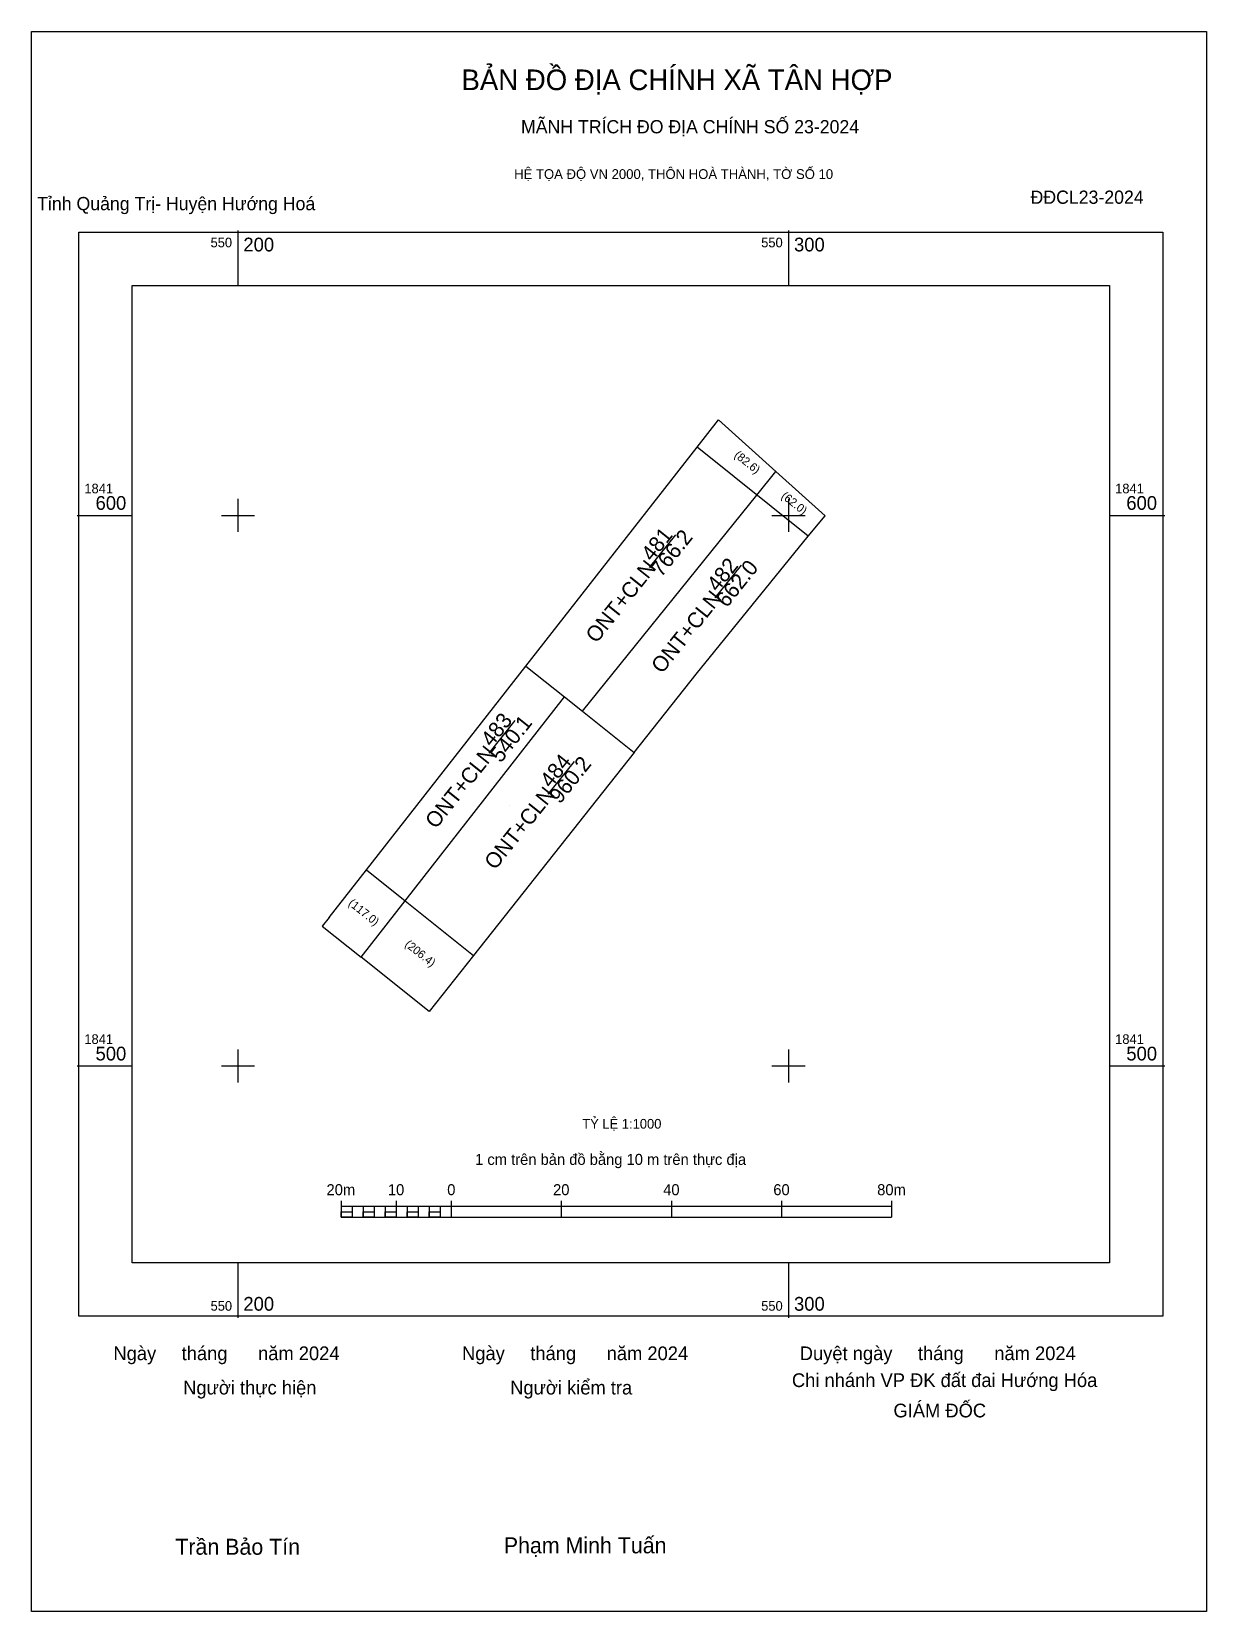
# Model space of a CAD drawing. Extents: x 550189 to 550403, y 1841428 to 1841715.
import ezdxf

# ---------------------------------------------------------------- set-up
doc = ezdxf.new("R2010")
doc.units = 0
for name, color, linetype in [('Level 10', 7, 'Continuous'), ('Level 13', 7, 'Continuous'), ('Level 15', 7, 'Continuous'), ('Level 23', 7, 'Continuous'), ('Level 27', 7, 'Continuous'), ('Level 50', 7, 'Continuous'), ('Level 59', 7, 'Continuous'), ('Level 6', 7, 'Continuous'), ('Level 62', 7, 'Continuous'), ('Level 63', 7, 'Continuous'), ('Level 9', 7, 'Continuous')]:
    doc.layers.add(name, color=color, linetype=linetype)

msp = doc.modelspace()

# ---------------------------------------------------------------- linework, layer by layer
at = {"layer": 'Level 10'}
for points in [[(550279.19, 1841600.18), (550310.29, 1841639.95), (550314.18, 1841644.92)], [(550289.48, 1841591.97), (550321.15, 1841631.23), (550324.61, 1841635.52)], [(550298.86, 1841584.49), (550310.11, 1841598.71), (550330.48, 1841623.74), (550333.53, 1841627.49)], [(550243.45, 1841554.49), (550250.23, 1841563.16), (550279.19, 1841600.18)], [(550279.19, 1841600.18), (550286.22, 1841594.57)], [(550243.45, 1841554.49), (550242.22, 1841552.92), (550249.26, 1841547.31)]]:
    msp.add_lwpolyline(points, dxfattribs=at)
msp.add_lwpolyline([(550249.26, 1841547.31), (550257.27, 1841557.55), (550286.22, 1841594.57), (550289.48, 1841591.97), (550298.86, 1841584.49), (550269.71, 1841547.62), (550261.64, 1841537.43)], close=True, dxfattribs=at)
at = {"layer": 'Level 13'}
for p, q in [((550301.67, 1841618.07), (550306.42, 1841624.01)), ((550313.58, 1841612.54), (550318.33, 1841618.48)), ((550272.52, 1841584.36), (550277.27, 1841590.3)), ((550283.27, 1841576.9), (550288.02, 1841582.84)), ((550283.27, 1841576.9), (550288.02, 1841582.84))]:
    msp.add_line(p, q, dxfattribs=at)
at = {"layer": 'Level 15'}
msp.add_lwpolyline([(550189.43, 1841715.41), (550402.78, 1841715.41), (550402.78, 1841428.49), (550189.43, 1841428.49)], close=True, dxfattribs=at)
at = {"layer": 'Level 23'}
msp.add_lwpolyline([(550314.18, 1841644.92), (550324.61, 1841635.52), (550333.53, 1841627.49)], dxfattribs=at)
at = {"layer": 'Level 27'}
for p, q in [((550286.22, 1841594.57), (550286.21, 1841594.57)), ((550289.48, 1841591.97), (550289.49, 1841591.98)), ((550298.86, 1841584.49), (550298.87, 1841584.49)), ((550276.15, 1841574.86), (550276.14, 1841574.86)), ((550261.64, 1841537.43), (550261.65, 1841537.42))]:
    msp.add_line(p, q, dxfattribs=at)
at = {"layer": 'Level 50'}
msp.add_lwpolyline([(550250.23, 1841563.16), (550257.27, 1841557.55), (550269.71, 1841547.62)], dxfattribs=at)
at = {"layer": 'Level 59'}
msp.add_lwpolyline([(550330.48, 1841623.74), (550310.29, 1841639.95)], dxfattribs=at)
at = {"layer": 'Level 62'}
msp.add_lwpolyline([(550207.7, 1841669.29), (550385.21, 1841669.29), (550385.21, 1841491.78), (550207.7, 1841491.78)], close=True, dxfattribs=at)
at = {"layer": 'Level 63'}
for p, q in [((550226.89, 1841679.29), (550226.89, 1841669.29)), ((550326.89, 1841679.29), (550326.89, 1841669.29)), ((550226.89, 1841630.55), (550226.89, 1841624.55)), ((550326.89, 1841630.55), (550326.89, 1841624.55)), ((550197.7, 1841627.55), (550207.7, 1841627.55)), ((550223.89, 1841627.55), (550229.89, 1841627.55)), ((550323.89, 1841627.55), (550329.89, 1841627.55)), ((550385.21, 1841627.55), (550395.21, 1841627.55)), ((550226.89, 1841530.55), (550226.89, 1841524.55)), ((550326.89, 1841530.55), (550326.89, 1841524.55)), ((550197.7, 1841527.55), (550207.7, 1841527.55)), ((550223.89, 1841527.55), (550229.89, 1841527.55)), ((550323.89, 1841527.55), (550329.89, 1841527.55)), ((550385.21, 1841527.55), (550395.21, 1841527.55)), ((550245.62, 1841503.08), (550245.62, 1841500.08)), ((550245.62, 1841502.08), (550345.62, 1841502.08)), ((550247.62, 1841502.08), (550247.62, 1841500.08)), ((550249.62, 1841502.08), (550249.62, 1841500.08)), ((550251.62, 1841502.08), (550251.62, 1841500.08)), ((550253.62, 1841502.08), (550253.62, 1841500.08)), ((550255.62, 1841503.08), (550255.62, 1841500.08)), ((550255.62, 1841502.08), (550255.62, 1841500.08)), ((550257.62, 1841502.08), (550257.62, 1841500.08)), ((550259.62, 1841502.08), (550259.62, 1841500.08)), ((550261.62, 1841502.08), (550261.62, 1841500.08)), ((550263.62, 1841502.08), (550263.62, 1841500.08)), ((550265.62, 1841503.08), (550265.62, 1841500.08)), ((550265.62, 1841502.08), (550265.62, 1841500.08)), ((550285.62, 1841503.08), (550285.62, 1841500.08)), ((550305.62, 1841503.08), (550305.62, 1841500.08)), ((550325.62, 1841503.08), (550325.62, 1841500.08)), ((550345.62, 1841503.08), (550345.62, 1841500.08)), ((550245.62, 1841500.08), (550345.62, 1841500.08)), ((550226.89, 1841491.78), (550226.89, 1841481.78)), ((550326.89, 1841491.78), (550326.89, 1841481.78))]:
    msp.add_line(p, q, dxfattribs=at)
for points in [[(550198.01, 1841678.98), (550394.9, 1841678.98), (550394.9, 1841482.1), (550198.01, 1841482.1)], [(550245.62, 1841501.08), (550247.62, 1841501.08), (550247.62, 1841500.08), (550245.62, 1841500.08)], [(550245.62, 1841501.08), (550247.62, 1841501.08), (550247.62, 1841500.08), (550245.62, 1841500.08)], [(550249.62, 1841501.08), (550251.62, 1841501.08), (550251.62, 1841500.08), (550249.62, 1841500.08)], [(550253.62, 1841501.08), (550255.62, 1841501.08), (550255.62, 1841500.08), (550253.62, 1841500.08)], [(550257.62, 1841501.08), (550259.62, 1841501.08), (550259.62, 1841500.08), (550257.62, 1841500.08)], [(550261.62, 1841501.08), (550263.62, 1841501.08), (550263.62, 1841500.08), (550261.62, 1841500.08)]]:
    msp.add_lwpolyline(points, close=True, dxfattribs=at)

# ---------------------------------------------------------------- texts
at = {"layer": 'Level 13'}
for s, p in [('481', (550302.1, 1841619.01)), ('766.2', (550303.78, 1841616.17)), ('ONT+CLN', (550292, 1841604.17)), ('482', (550314.01, 1841613.48)), ('662.0', (550315.69, 1841610.64)), ('ONT+CLN', (550303.91, 1841598.64)), ('483', (550272.97, 1841585.34)), ('540.1', (550274.63, 1841582.46)), ('ONT+CLN', (550262.85, 1841570.46)), ('484', (550283.71, 1841577.86)), ('484', (550283.71, 1841577.86)), ('960.2', (550285.38, 1841575)), ('960.2', (550285.38, 1841575)), ('ONT+CLN', (550273.6, 1841563)), ('ONT+CLN', (550273.6, 1841563))]:
    msp.add_text(s, height=2.812, rotation=51.3618, dxfattribs=at).set_placement(p)
at = {"layer": 'Level 50'}
for s, p in [('(82.6)', (550316.9, 1841638.26)), ('(62.0)', (550325.44, 1841630.83)), ('(117.0)', (550246.83, 1841556.88)), ('(206.4)', (550257.08, 1841549.41))]:
    msp.add_text(s, height=1.5, rotation=321.487, dxfattribs=at).set_placement(p)
at = {"layer": 'Level 6'}
msp.add_text('TỶ LỆ 1:1000', height=1.7579, dxfattribs=at).set_placement((550289.43, 1841516.17))
at = {"layer": 'Level 63'}
for s, height, p in [('BẢN ĐỒ ĐỊA CHÍNH XÃ TÂN HỢP', 3.7437, (550267.5, 1841704.78)), ('MÃNH TRÍCH ĐO ĐỊA CHÍNH SỐ 23-2024', 2.4022, (550278.31, 1841696.93)), ('HỆ TỌA ĐỘ VN 2000, THÔN HOÀ THÀNH, TỜ SỐ 10', 1.7782, (550277.06, 1841688.64)), ('550', 1.75, (550221.93, 1841676.23)), ('200', 2.5, (550227.89, 1841675.48)), ('550', 1.75, (550321.93, 1841676.23)), ('300', 2.5, (550327.89, 1841675.48)), ('1841', 1.75, (550199.01, 1841631.55)), ('1841', 1.75, (550386.21, 1841631.55)), ('600', 2.5, (550201.04, 1841628.55)), ('600', 2.5, (550388.24, 1841628.55)), ('1841', 1.75, (550199.01, 1841531.55)), ('1841', 1.75, (550386.21, 1841531.55)), ('500', 2.5, (550201.04, 1841528.55)), ('500', 2.5, (550388.24, 1841528.55)), ('1 cm trên bản đồ bằng 10 m trên thực địa', 2, (550269.97, 1841509.58)), ('20m', 2, (550242.99, 1841504.08)), ('10', 2, (550254.13, 1841504.08)), ('0', 2, (550264.91, 1841504.08)), ('20', 2, (550284.13, 1841504.08)), ('40', 2, (550304.13, 1841504.08)), ('60', 2, (550324.13, 1841504.08)), ('80m', 2, (550342.99, 1841504.08)), ('550', 1.75, (550221.93, 1841483.1)), ('200', 2.5, (550227.89, 1841483.1)), ('550', 1.75, (550321.93, 1841483.1)), ('300', 2.5, (550327.89, 1841483.1)), ('Ngày     tháng      năm 2024', 2.4883, (550204.29, 1841474.12)), ('Ngày     tháng      năm 2024', 2.4883, (550267.6, 1841474.12)), ('Duyệt ngày     tháng      năm 2024', 2.4883, (550328.93, 1841474.12)), ('Chi nhánh VP ĐK đất đai Hướng Hóa', 2.4883, (550327.51, 1841469.24)), ('Người thực hiện', 2.4883, (550216.95, 1841467.89)), ('Người kiểm tra', 2.4883, (550276.34, 1841467.89)), ('GIÁM ĐỐC', 2.488, (550345.95, 1841463.73)), ('Trần Bảo Tín', 2.9024, (550215.53, 1841438.78)), ('Phạm Minh Tuấn', 2.9024, (550275.18, 1841439.04))]:
    msp.add_text(s, height=height, dxfattribs=at).set_placement(p)
at = {"layer": 'Level 9'}
for s, p in [('Tỉnh Quảng Trị- Huyện Hướng Hoá', (550190.44, 1841682.97)), ('ĐĐCL23-2024', (550370.85, 1841684.13))]:
    msp.add_text(s, height=2.4022, dxfattribs=at).set_placement(p)

doc.saveas('drawing.dxf')
